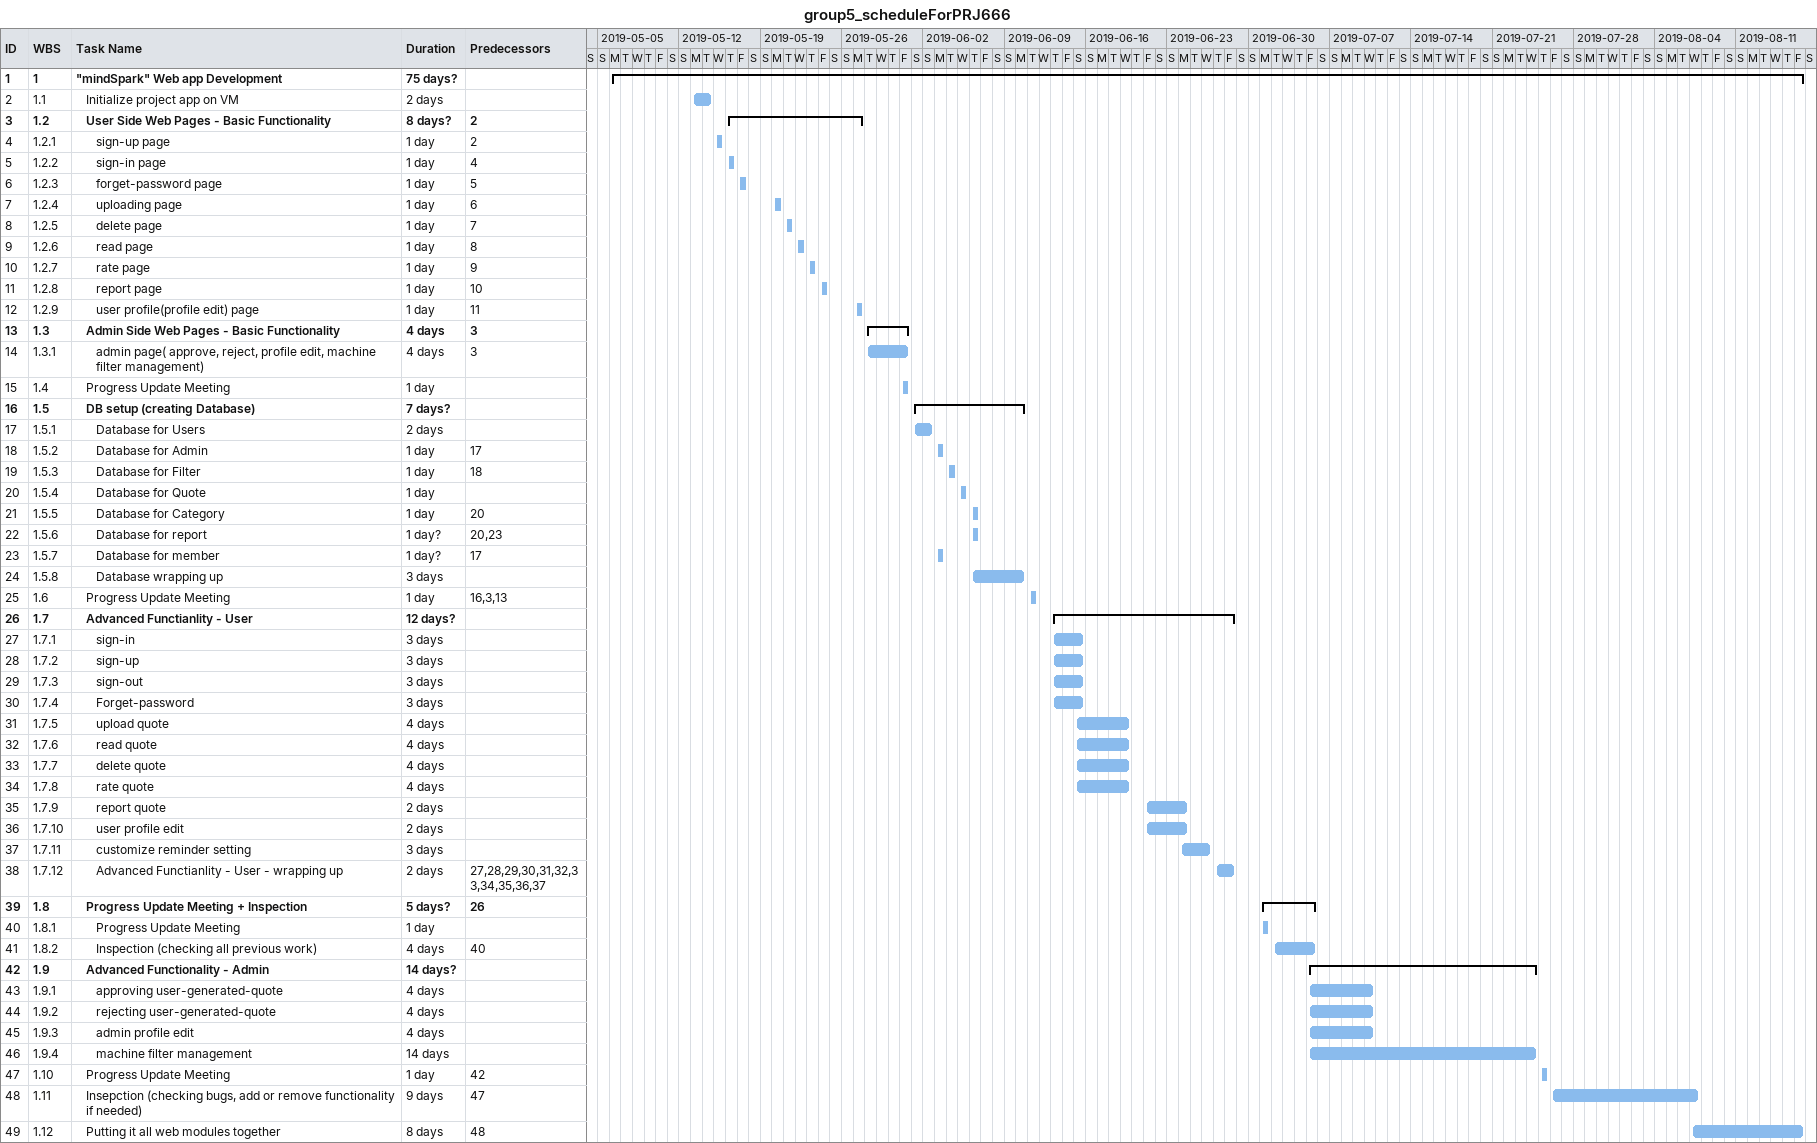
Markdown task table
group5_scheduleForPRJ666

| ID | WBS | Task | Duration | Start | Finish | Predecessors |
|---|---|---|---|---|---|---|
| 1 | 1 | **"mindSpark" Web app Development** | 75d? | 2019-05-06 | 2019-08-16 |  |
| 2 | 1.1 | Initialize project app on VM | 2d | 2019-05-13 | 2019-05-14 |  |
| 3 | 1.2 | **User Side Web Pages - Basic Functionality** | 8d? | 2019-05-16 | 2019-05-27 | 2 |
| 4 | 1.2.1 | sign-up page | 1d | 2019-05-15 | 2019-05-15 | 2 |
| 5 | 1.2.2 | sign-in page | 1d | 2019-05-16 | 2019-05-16 | 4 |
| 6 | 1.2.3 | forget-password page | 1d | 2019-05-17 | 2019-05-17 | 5 |
| 7 | 1.2.4 | uploading page | 1d | 2019-05-20 | 2019-05-20 | 6 |
| 8 | 1.2.5 | delete page | 1d | 2019-05-21 | 2019-05-21 | 7 |
| 9 | 1.2.6 | read page | 1d | 2019-05-22 | 2019-05-22 | 8 |
| 10 | 1.2.7 | rate page | 1d | 2019-05-23 | 2019-05-23 | 9 |
| 11 | 1.2.8 | report page | 1d | 2019-05-24 | 2019-05-24 | 10 |
| 12 | 1.2.9 | user profile(profile edit) page | 1d | 2019-05-27 | 2019-05-27 | 11 |
| 13 | 1.3 | **Admin Side Web Pages - Basic Functionality** | 4d | 2019-05-28 | 2019-05-31 | 3 |
| 14 | 1.3.1 | admin page( approve, reject, profile edit, machine filter management) | 4d | 2019-05-28 | 2019-05-31 | 3 |
| 15 | 1.4 | Progress Update Meeting | 1d | 2019-05-31 | 2019-05-31 |  |
| 16 | 1.5 | **DB setup (creating Database)** | 7d? | 2019-06-01 | 2019-06-10 |  |
| 17 | 1.5.1 | Database for Users | 2d | 2019-06-01 | 2019-06-02 |  |
| 18 | 1.5.2 | Database for Admin | 1d | 2019-06-03 | 2019-06-03 | 17 |
| 19 | 1.5.3 | Database for Filter | 1d | 2019-06-04 | 2019-06-04 | 18 |
| 20 | 1.5.4 | Database for Quote | 1d | 2019-06-05 | 2019-06-05 |  |
| 21 | 1.5.5 | Database for Category | 1d | 2019-06-06 | 2019-06-06 | 20 |
| 22 | 1.5.6 | Database for report | 1d? | 2019-06-06 | 2019-06-06 | 20, 23 |
| 23 | 1.5.7 | Database for member | 1d? | 2019-06-03 | 2019-06-03 | 17 |
| 24 | 1.5.8 | Database wrapping up | 3d | 2019-06-06 | 2019-06-10 |  |
| 25 | 1.6 | Progress Update Meeting | 1d | 2019-06-11 | 2019-06-11 | 16, 3, 13 |
| 26 | 1.7 | **Advanced Functianlity - User** | 12d? | 2019-06-13 | 2019-06-28 |  |
| 27 | 1.7.1 | sign-in | 3d | 2019-06-13 | 2019-06-15 |  |
| 28 | 1.7.2 | sign-up | 3d | 2019-06-13 | 2019-06-15 |  |
| 29 | 1.7.3 | sign-out | 3d | 2019-06-13 | 2019-06-15 |  |
| 30 | 1.7.4 | Forget-password | 3d | 2019-06-13 | 2019-06-15 |  |
| 31 | 1.7.5 | upload quote | 4d | 2019-06-15 | 2019-06-19 |  |
| 32 | 1.7.6 | read quote | 4d | 2019-06-15 | 2019-06-19 |  |
| 33 | 1.7.7 | delete quote | 4d | 2019-06-15 | 2019-06-19 |  |
| 34 | 1.7.8 | rate quote | 4d | 2019-06-15 | 2019-06-19 |  |
| 35 | 1.7.9 | report quote | 2d | 2019-06-21 | 2019-06-24 |  |
| 36 | 1.7.10 | user profile edit | 2d | 2019-06-21 | 2019-06-24 |  |
| 37 | 1.7.11 | customize reminder setting | 3d | 2019-06-24 | 2019-06-26 |  |
| 38 | 1.7.12 | Advanced Functianlity - User - wrapping up | 2d | 2019-06-27 | 2019-06-28 | 27, 28, 29, 30, 31, 32, 33, 34, 35, 36, 37 |
| 39 | 1.8 | **Progress Update Meeting + Inspection** | 5d? | 2019-07-01 | 2019-07-05 | 26 |
| 40 | 1.8.1 | Progress Update Meeting | 1d | 2019-07-01 | 2019-07-01 |  |
| 41 | 1.8.2 | Inspection (checking all previous work) | 4d | 2019-07-02 | 2019-07-05 | 40 |
| 42 | 1.9 | **Advanced Functionality - Admin** | 14d? | 2019-07-05 | 2019-07-24 |  |
| 43 | 1.9.1 | approving user-generated-quote | 4d | 2019-07-05 | 2019-07-10 |  |
| 44 | 1.9.2 | rejecting user-generated-quote | 4d | 2019-07-05 | 2019-07-10 |  |
| 45 | 1.9.3 | admin profile edit | 4d | 2019-07-05 | 2019-07-10 |  |
| 46 | 1.9.4 | machine filter management | 14d | 2019-07-05 | 2019-07-24 |  |
| 47 | 1.10 | Progress Update Meeting | 1d | 2019-07-25 | 2019-07-25 | 42 |
| 48 | 1.11 | Insepction (checking bugs, add or remove functionality if needed) | 9d | 2019-07-26 | 2019-08-07 | 47 |
| 49 | 1.12 | Putting it all web modules together | 8d | 2019-08-07 | 2019-08-16 | 48 |
